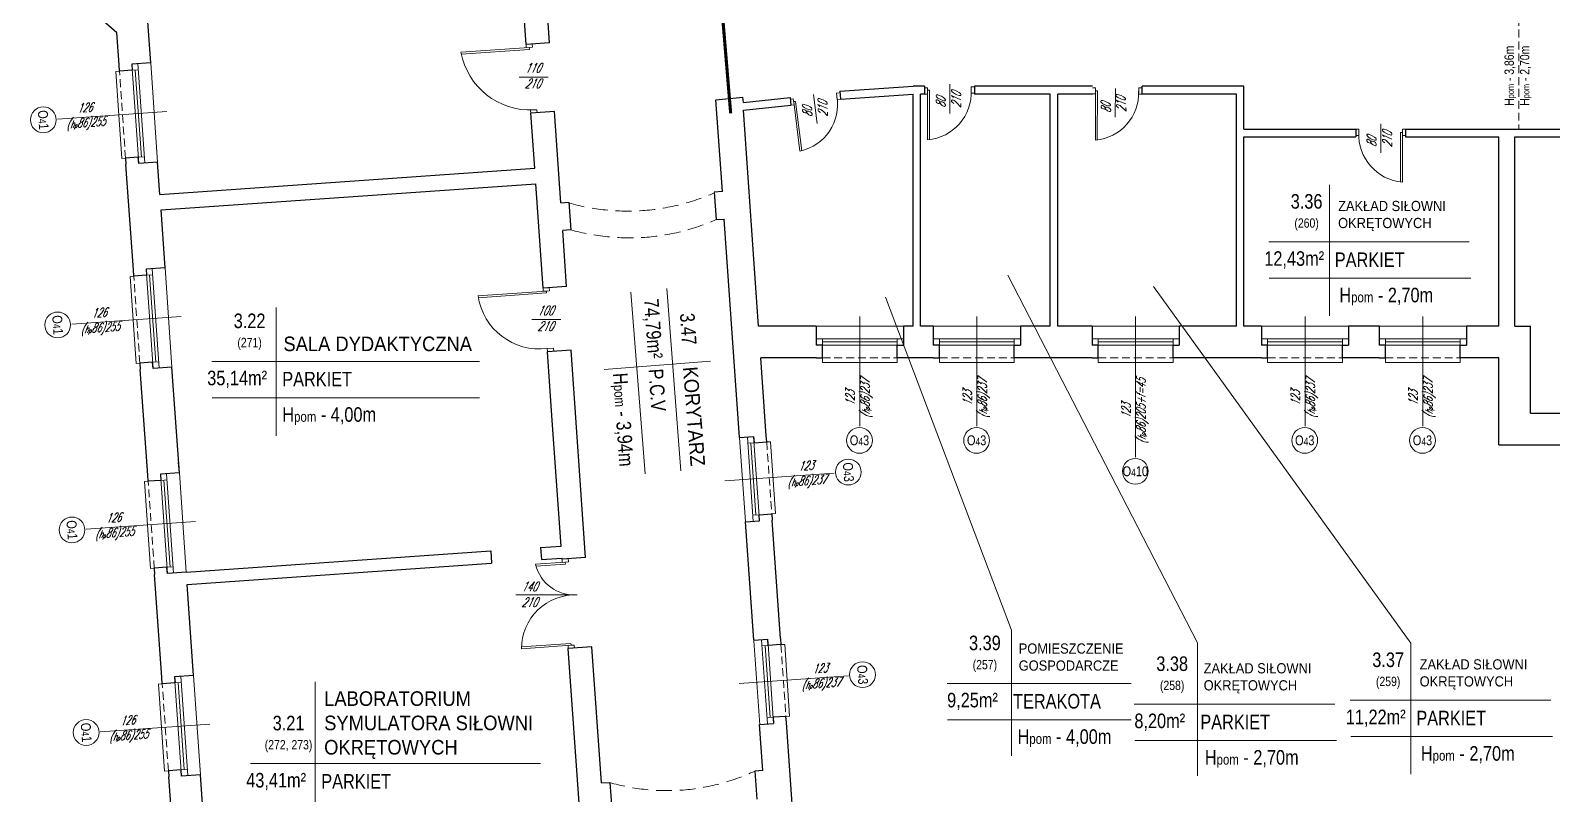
# Model space of a CAD drawing. Header units: millimetres. Extents: x -18485 to 40303, y -22087 to 35064.
# Drawn here: x 1632 to 4075, y -711 to 516 of the extents above; entities that cross this region are included whole.
import ezdxf

# ---------------------------------------------------------------- set-up
doc = ezdxf.new("R2010")
doc.units = ezdxf.units.MM
doc.linetypes.add('ACAD_ISO12W100', pattern=[21, 12, -3, 0, -3, 0, -3])
doc.linetypes.add('DASHED', pattern=[19.05, 12.7, -6.35])
for name, color, linetype, lineweight in [('01 parter - ściany', 2, 'Continuous', 25), ('03-01_okna', 5, 'Continuous', 15), ('03_drzwi', 1, 'Continuous', 0), ('04-1_widok', 251, 'Continuous', 5), ('04-2_nad', 251, 'DASHED', 5), ('05-03_opis', 10, 'Continuous', 5)]:
    doc.layers.add(name, color=color, linetype=linetype, lineweight=lineweight)
doc.styles.add('ariel', font='arial.ttf', dxfattribs={"width": 0.8})
doc.styles.add('ariel_wym', font='simplex.shx', dxfattribs={"width": 0.65, "oblique": 25})

msp = doc.modelspace()

# ---------------------------------------------------------------- linework, layer by layer
at = {"layer": '01 parter - ściany'}
for p, q in [((2427.4, 493.4), (2400.8, 873.7)), ((2465.3, 496.1), (2438.7, 876.3)), ((1770.4, 512.6), (1711.7, 563.7)), ((1824.9, 464.3), (1819.8, 537.3)), ((1774.1, 460.8), (1770.4, 512.6)), ((2465.3, 496.1), (2427.4, 493.4)), ((1824.9, 464.3), (1794.5, 462.2)), ((1774.8, 450.8), (1774.1, 460.8)), ((1795.2, 452.2), (1774.8, 450.8)), ((1794.5, 462.2), (1795.2, 452.2)), ((2930.9, 418.6), (3048.9, 426.6)), ((2930.9, 418.6), (2932.1, 406.1)), ((3067.3, 426.6), (3048.9, 426.6)), ((3067.3, 426.6), (3067.3, 414.1)), ((3336.7, 426.6), (3147.3, 426.6)), ((3147.3, 426.6), (3147.3, 414.1)), ((3579.9, 426.6), (3416.7, 426.6)), ((3416.7, 414.1), (3416.7, 426.6)), ((3579.9, 357.6), (3579.9, 426.6)), ((2732.3, 404.9), (2775.5, 409)), ((2742.6, 257.4), (2732.3, 404.9)), ((2776.4, 400.5), (2775.5, 409)), ((2776.4, 400.6), (2851.5, 408.6)), ((2776.6, 388.1), (2852.6, 396.1)), ((2851.5, 408.6), (2852.6, 396.1)), ((2932.1, 406.1), (3048.9, 414.1)), ((3048.9, 41.6), (3048.9, 414.1)), ((3060.9, 41.6), (3060.9, 414.1)), ((3067.3, 414.1), (3060.9, 414.1)), ((3268.9, 414.1), (3147.3, 414.1)), ((3268.9, 41.6), (3268.9, 414.1)), ((3280.9, 41.6), (3280.9, 414.1)), ((3336.7, 414.1), (3280.9, 414.1)), ((3567.9, 414.1), (3416.7, 414.1)), ((3567.9, 41.6), (3567.9, 414.1)), ((2473, 385.8), (2435.1, 383.2)), ((2441.3, 294.9), (2435.1, 383.2)), ((2483.2, 239.4), (2473, 385.8)), ((2800.8, 41.6), (2776.6, 388.1)), ((3579.9, 357.6), (3759.2, 357.6)), ((3579.9, 345.6), (3759.2, 345.6)), ((3579.9, 41.6), (3579.9, 345.6)), ((3759.2, 357.6), (3759.2, 345.6)), ((3839.2, 357.6), (3988.9, 357.6)), ((3839.2, 357.6), (3839.2, 345.6)), ((3839.2, 345.6), (3988.9, 345.6)), ((3988.9, 357.6), (4352.7, 357.6)), ((3988.9, 41.6), (3988.9, 345.6)), ((4014.9, 345.6), (4352.7, 345.6)), ((4014.9, 41.6), (4014.9, 345.6)), ((1805, 312.6), (1784.5, 311.1)), ((1784.5, 311.1), (1785.2, 301.2)), ((1797.1, 131.6), (1785.2, 301.2)), ((1805.7, 302.6), (1805, 312.6)), ((1836.1, 304.7), (1805.7, 302.6)), ((1839.7, 252.8), (1836.1, 304.7)), ((1839.7, 252.8), (2441.3, 294.9)), ((1841.5, 227.9), (2443, 270)), ((2454.7, 102.4), (2443, 270)), ((2742.6, 257.4), (2729.6, 256.5)), ((2729.6, 256.5), (2732.7, 212.4)), ((1848, 135.1), (1841.5, 227.9)), ((2483.2, 239.4), (2496.2, 240.3)), ((2496.2, 240.3), (2499.3, 196.1)), ((2499.3, 196.1), (2486.3, 195.2)), ((2732.7, 212.4), (2745.7, 213.3)), ((2770.2, -137.6), (2745.7, 213.3)), ((2492.6, 105), (2486.3, 195.2)), ((1797.8, 121.6), (1797.1, 131.6)), ((1818.2, 123), (1797.8, 121.6)), ((1848, 135.1), (1817.5, 133)), ((1817.5, 133), (1818.2, 123)), ((2492.6, 105), (2454.7, 102.4)), ((2893.2, 41.6), (2800.8, 41.6)), ((2893.2, 41.6), (2893.2, 11.1)), ((3048.9, 41.6), (3033.2, 41.6)), ((3033.2, 41.6), (3033.2, 11.1)), ((3081.2, 41.6), (3060.9, 41.6)), ((3081.2, 41.6), (3081.2, 11.1)), ((3268.9, 41.6), (3221.2, 41.6)), ((3221.2, 41.6), (3221.2, 11.1)), ((3336, 41.6), (3280.9, 41.6)), ((3336, 41.6), (3336, 11.1)), ((3567.9, 41.6), (3476, 41.6)), ((3476, 41.6), (3476, 11.1)), ((3607.9, 41.6), (3579.9, 41.6)), ((3607.9, 41.6), (3607.9, 11.1)), ((3796.9, 41.6), (3747.9, 41.6)), ((3747.9, 41.6), (3747.9, 11.1)), ((3796.9, 41.6), (3796.9, 11.1)), ((3988.9, 41.6), (3936.9, 41.6)), ((3936.9, 41.6), (3936.9, 11.1)), ((4014.9, 41.6), (4039.9, 41.6)), ((4039.9, -98.4), (4039.9, 41.7)), ((2499.8, 3.1), (2461.8, 0.4)), ((2469.6, -110.1), (2461.8, 0.4)), ((2523.1, -330.2), (2499.8, 3.1)), ((1828, -16.6), (1807.5, -18.1)), ((1807.5, -18.1), (1808.2, -28)), ((1828.7, -26.6), (1828, -16.6)), ((2893.2, -9.4), (2804.4, -9.4)), ((2813.1, -134.6), (2804.4, -9.4)), ((3081.2, -9.4), (3033.2, -9.4)), ((3336, -9.4), (3221.2, -9.4)), ((3607.9, -9.4), (3476, -9.4)), ((3796.9, -9.4), (3747.9, -9.4)), ((3988.9, -9.4), (3936.9, -9.4)), ((3988.9, -149.4), (3988.9, -9.4)), ((1820.1, -197.6), (1808.2, -28)), ((1859.1, -24.5), (1828.7, -26.6)), ((1871, -194.1), (1859.1, -24.5)), ((2483.7, -311.6), (2469.6, -110.1)), ((4039.9, -98.4), (4097.4, -98.4)), ((2770.2, -137.6), (2792.7, -136)), ((3988.9, -149.4), (4107.4, -149.4)), ((1871, -194.1), (1840.5, -196.2)), ((1871, -194.1), (1869.8, -177.1)), ((1820.8, -207.6), (1820.1, -197.6)), ((1841.2, -206.2), (1820.8, -207.6)), ((1840.5, -196.2), (1841.2, -206.2)), ((2779.7, -272.9), (2802.1, -271.3)), ((2793, -462.9), (2779.7, -272.9)), ((2835.9, -459.9), (2822.6, -269.9)), ((2450.8, -313.9), (2483.7, -311.6)), ((2450.8, -313.9), (2452, -333.4)), ((1882.1, -353.7), (2371, -319.5)), ((1883.5, -373.2), (2372.1, -339)), ((2371, -319.5), (2372.1, -339)), ((2452, -333.4), (2485, -331.1)), ((2485.2, -332.9), (2485, -331.1)), ((2523.1, -330.2), (2485.2, -332.9)), ((1851, -345.8), (1830.6, -347.3)), ((1830.6, -347.3), (1831.3, -357.2)), ((1842.8, -522.8), (1831.3, -357.2)), ((1851.7, -355.8), (1851, -345.8)), ((1882.1, -353.7), (1851.7, -355.8)), ((1893.7, -519.3), (1883.5, -373.2)), ((2793, -462.9), (2815.4, -461.3)), ((2533.1, -473.7), (2495.2, -476.3)), ((2513.6, -739.6), (2495.2, -476.3)), ((2548.4, -692.1), (2533.1, -473.7)), ((1843.5, -532.8), (1842.8, -522.8)), ((1864, -531.4), (1843.5, -532.8)), ((1893.7, -519.3), (1863.3, -521.4)), ((1863.3, -521.4), (1864, -531.4)), ((2844.6, -585.2), (2824.2, -586.6)), ((2845.3, -595), (2844.6, -585.2)), ((2802.4, -598), (2824.9, -596.4)), ((2807.6, -672), (2802.4, -598)), ((2824.2, -586.6), (2824.9, -596.4)), ((2859.3, -795.6), (2845.3, -595)), ((1873.8, -671), (1853.3, -672.5)), ((1853.3, -672.5), (1854, -682.4)), ((1865.4, -845.5), (1854, -682.4)), ((1874.4, -681), (1873.8, -671)), ((1904.9, -678.9), (1874.4, -681)), ((1912.1, -781.6), (1904.9, -678.9)), ((2807.6, -672), (2794.6, -672.9)), ((2794.6, -672.9), (2797.8, -717.9)), ((2548.4, -692.1), (2562, -691.2)), ((2562, -691.2), (2565, -734.4))]:
    msp.add_line(p, q, dxfattribs=at)
for points in [[(2893.2, -9.4), (2903.2, -9.4), (2903.2, 11.1), (2893.2, 11.1)], [(3033.2, -9.4), (3023.2, -9.4), (3023.2, 11.1), (3033.2, 11.1)], [(3081.2, -9.4), (3091.2, -9.4), (3091.2, 11.1), (3081.2, 11.1)], [(3221.2, -9.4), (3211.2, -9.4), (3211.2, 11.1), (3221.2, 11.1)], [(3336, -9.4), (3346, -9.4), (3346, 11.1), (3336, 11.1)], [(3476, -9.4), (3466, -9.4), (3466, 11.1), (3476, 11.1)], [(3607.9, -9.4), (3617.9, -9.4), (3617.9, 11.1), (3607.9, 11.1)], [(3747.9, -9.4), (3737.9, -9.4), (3737.9, 11.1), (3747.9, 11.1)], [(3796.9, -9.4), (3806.9, -9.4), (3806.9, 11.1), (3796.9, 11.1)], [(3936.9, -9.4), (3926.9, -9.4), (3926.9, 11.1), (3936.9, 11.1)], [(2792.7, -136), (2793.4, -146), (2813.8, -144.6), (2813.1, -134.6)], [(2802.1, -271.3), (2801.4, -261.3), (2821.9, -259.9), (2822.6, -269.9)], [(2835.9, -459.9), (2836.6, -469.9), (2816.1, -471.3), (2815.4, -461.3)]]:
    msp.add_lwpolyline(points, dxfattribs=at)
at = {"layer": '03-01_okna', "linetype": 'DASHED'}
for p, q in [((1784.5, 311.1), (1774.8, 450.8)), ((1807.5, -18.1), (1797.8, 121.6)), ((2903.2, -9.4), (3023.2, -9.4)), ((3091.2, -9.4), (3211.2, -9.4)), ((3346, -9.4), (3466, -9.4)), ((3617.9, -9.4), (3737.9, -9.4)), ((3806.9, -9.4), (3926.9, -9.4)), ((2813.8, -144.6), (2821.9, -259.9)), ((1830.6, -347.3), (1820.8, -207.6)), ((2836.6, -469.9), (2844.6, -585.2)), ((1853.3, -672.5), (1843.5, -532.8))]:
    msp.add_line(p, q, dxfattribs=at)
at = {"layer": '03-01_okna', "linetype": 'Continuous', "lineweight": 0}
for p, q in [((1805.7, 302.6), (1794.5, 462.2)), ((1805.2, 452.9), (1795.2, 452.2)), ((1810, 312.9), (1800.2, 452.6)), ((1815.6, 303.3), (1804.5, 462.9)), ((1814.9, 313.3), (1805, 312.6)), ((1828.7, -26.6), (1817.5, 133)), ((1828.2, 123.7), (1818.2, 123)), ((1833, -16.3), (1823.2, 123.4)), ((1838.7, -25.9), (1827.5, 133.7)), ((3033.2, 21.1), (2893.2, 21.1)), ((3033.2, 11.1), (2893.2, 11.1)), ((2893.2, 11.1), (2903.2, 11.1)), ((2903.2, 11.1), (2903.2, 21.1)), ((3023.2, 16.1), (2903.2, 16.1)), ((3023.2, 11.1), (3023.2, 21.1)), ((3033.2, 11.1), (3023.2, 11.1)), ((3221.2, 21.1), (3081.2, 21.1)), ((3221.2, 11.1), (3081.2, 11.1)), ((3081.2, 11.1), (3091.2, 11.1)), ((3091.2, 11.1), (3091.2, 21.1)), ((3211.2, 16.1), (3091.2, 16.1)), ((3211.2, 11.1), (3211.2, 21.1)), ((3221.2, 11.1), (3211.2, 11.1)), ((3476, 21.1), (3336, 21.1)), ((3476, 11.1), (3336, 11.1)), ((3336, 11.1), (3346, 11.1)), ((3346, 11.1), (3346, 21.1)), ((3466, 16.1), (3346, 16.1)), ((3466, 11.1), (3466, 21.1)), ((3476, 11.1), (3466, 11.1)), ((3747.9, 21.1), (3607.9, 21.1)), ((3747.9, 11.1), (3607.9, 11.1)), ((3607.9, 11.1), (3617.9, 11.1)), ((3617.9, 11.1), (3617.9, 21.1)), ((3737.9, 16.1), (3617.9, 16.1)), ((3737.9, 11.1), (3737.9, 21.1)), ((3747.9, 11.1), (3737.9, 11.1)), ((3936.9, 21.1), (3796.9, 21.1)), ((3936.9, 11.1), (3796.9, 11.1)), ((3796.9, 11.1), (3806.9, 11.1)), ((3806.9, 11.1), (3806.9, 21.1)), ((3926.9, 16.1), (3806.9, 16.1)), ((3926.9, 11.1), (3926.9, 21.1)), ((3936.9, 11.1), (3926.9, 11.1)), ((1838, -15.9), (1828, -16.6)), ((2792.2, -272), (2782.7, -136.7)), ((2793.4, -146), (2783.4, -146.7)), ((2796.4, -261.7), (2788.4, -146.4)), ((2802.1, -271.3), (2792.7, -136)), ((1851.7, -355.8), (1840.5, -196.2)), ((1851.2, -205.5), (1841.2, -206.2)), ((1856, -345.5), (1846.2, -205.8)), ((1861.7, -355.1), (1850.5, -195.5)), ((2801.4, -261.3), (2791.5, -262)), ((1861, -345.1), (1851, -345.8)), ((2814.9, -597.1), (2805.4, -462)), ((2824.9, -596.4), (2815.4, -461.3)), ((2816.1, -471.3), (2806.1, -472)), ((2819.2, -586.8), (2811.1, -471.7)), ((1874.4, -681), (1863.3, -521.4)), ((1874, -530.7), (1864, -531.4)), ((1878.7, -670.7), (1869, -531)), ((1884.4, -680.3), (1873.3, -520.7)), ((2824.2, -586.4), (2814.2, -587.1)), ((1883.7, -670.3), (1873.8, -671))]:
    msp.add_line(p, q, dxfattribs=at)
for points in [[(1784.5, 311.1), (1778.5, 310.7), (1768.8, 450.4), (1774.8, 450.8)], [(1807.5, -18.1), (1801.6, -18.5), (1791.8, 121.2), (1797.8, 121.6)], [(2903.2, -9.4), (2903.2, -16.7), (3023.2, -16.7), (3023.2, -9.4)], [(3091.2, -9.4), (3091.2, -16.7), (3211.2, -16.7), (3211.2, -9.4)], [(3346, -9.4), (3346, -16.7), (3466, -16.7), (3466, -9.4)], [(3617.9, -9.4), (3617.9, -16.7), (3737.9, -16.7), (3737.9, -9.4)], [(3806.9, -9.4), (3806.9, -16.7), (3926.9, -16.7), (3926.9, -9.4)], [(2821.9, -259.9), (2827.9, -259.5), (2819.8, -144.2), (2813.8, -144.6)], [(1830.6, -347.3), (1824.6, -347.7), (1814.8, -208), (1820.8, -207.6)], [(2844.6, -585.2), (2850.6, -584.8), (2842.6, -469.5), (2836.6, -469.9)], [(1853.3, -672.5), (1847.3, -672.9), (1837.6, -533.2), (1843.5, -532.8)]]:
    msp.add_lwpolyline(points, dxfattribs=at)
at = {"layer": '03_drzwi'}
for p, q in [((2432.7, 488.8), (2323, 481.1)), ((2427.7, 488.4), (2427.4, 493.4)), ((2437.7, 489.1), (2427.7, 488.4)), ((2432.7, 488.8), (2437.7, 489.1)), ((2432.9, 485.8), (2432.7, 488.8)), ((2437.7, 489.1), (2437.3, 494.1)), ((2432.9, 485.8), (2323.2, 478.1)), ((2416.5, 441.4), (2463.2, 441.4)), ((2925.9, 415.4), (2930.8, 416)), ((2927.1, 405.5), (2925.9, 415.4)), ((3067.1, 423.9), (3072.1, 423.9)), ((3072.1, 423.9), (3072.1, 413.9)), ((3072.1, 420.5), (3072.1, 340.5)), ((3075.1, 420.5), (3072.1, 420.5)), ((3075.1, 420.5), (3075.1, 340.5)), ((3107.7, 383.1), (3107.7, 429.7)), ((3142.1, 415.5), (3142.1, 425.5)), ((3142.1, 425.5), (3147.1, 425.5)), ((3147.1, 415.5), (3142.1, 415.5)), ((3336.7, 423.8), (3341.6, 423.9)), ((3341.6, 419.2), (3341.3, 340.1)), ((3341.6, 423.9), (3341.6, 414.3)), ((3344.6, 419.2), (3341.6, 419.2)), ((3344.6, 419.2), (3344.2, 340.1)), ((3373.2, 376.8), (3373.4, 423)), ((3410.8, 414), (3410.9, 423.9)), ((3410.9, 423.9), (3415.8, 423.8)), ((2851.6, 406), (2856.5, 406.6)), ((2857.8, 396.7), (2852.8, 396.1)), ((2856.5, 406.6), (2857.8, 396.7)), ((2860.1, 402.1), (2857.1, 402)), ((2857.2, 401.7), (2867.2, 322.5)), ((2860.1, 402.1), (2870.1, 322.9)), ((2895, 367), (2889.1, 413.2)), ((2932.1, 406.1), (2927.1, 405.5)), ((3072.1, 413.9), (3067.1, 413.9)), ((3341.6, 414.3), (3336.7, 414.3)), ((3415.8, 413.9), (3410.8, 414)), ((2444.7, 388.9), (2434.7, 388.2)), ((2434.7, 388.2), (2435.1, 383.2)), ((2439.7, 388.5), (2444.7, 388.9)), ((2444.7, 388.9), (2445.1, 383.9)), ((3759.2, 357.6), (3764.2, 357.6)), ((3764.2, 347.6), (3759.2, 347.6)), ((3764.2, 357.6), (3764.2, 347.6)), ((3799.5, 319.7), (3799.5, 366.4)), ((3834.2, 352.6), (3831.2, 352.6)), ((3831.2, 352.6), (3831.2, 272.6)), ((3834.2, 347.6), (3834.2, 357.6)), ((3834.2, 357.6), (3839.2, 357.6)), ((3834.2, 352.6), (3834.2, 272.6)), ((3834.2, 352.6), (3834.2, 272.6)), ((3839.2, 347.6), (3834.2, 347.6)), ((2455.1, 97.4), (2454.7, 102.4)), ((2465, 98.1), (2455.1, 97.4)), ((2460.1, 97.7), (2465, 98.1)), ((2465, 98.1), (2464.7, 103.1)), ((2460.1, 97.7), (2350.3, 90.1)), ((2460.3, 94.7), (2350.5, 87.1)), ((2460.3, 94.7), (2460.1, 97.7)), ((2436.8, 52), (2483.4, 52)), ((2471.5, 6.2), (2461.5, 5.5)), ((2461.5, 5.5), (2461.8, 0.6)), ((2471.5, 6.2), (2471.8, 1.3)), ((2490.5, -337.5), (2442.7, -340.8)), ((2490.7, -340.5), (2442.9, -343.8)), ((2485.5, -337.9), (2485.2, -332.9)), ((2495.5, -337.2), (2485.5, -337.9)), ((2490.5, -337.5), (2495.5, -337.2)), ((2490.5, -337.5), (2490.7, -340.5)), ((2495.5, -337.2), (2495.1, -332.2)), ((2509.6, -390.1), (2411, -390.1)), ((2499.6, -468), (2419.7, -473.6)), ((2499.8, -471), (2420, -476.6)), ((2504.8, -470.6), (2494.8, -471.3)), ((2494.8, -471.3), (2495.2, -476.3)), ((2499.6, -468), (2499.8, -471)), ((2499.8, -471), (2504.8, -470.6)), ((2504.8, -470.6), (2505.2, -475.6))]:
    msp.add_line(p, q, dxfattribs=at)
for centre, radius, start, end in [((2434.8, 502.2), 113.8, 190.6971, 272.471), ((3065.3, 417.1), 76.9, 275.0749, 2.5533), ((3334.9, 415.8), 76, 274.8355, 2.314), ((2850.9, 397.4), 76.7, 282.2781, 9.7565), ((3841, 349.2), 76.9, 177.4467, 264.9251), ((2448.8, 104.2), 99.4, 188.152, 277.3589), ((2505, -326.3), 64, 193.1597, 274.1023), ((2506.5, -476.5), 86.5, 87.9717, 180.0197)]:
    msp.add_arc(centre, radius, start, end, dxfattribs=at)
at = {"layer": '04-1_widok'}
for p, q in [((1824.9, 464.3), (1836.1, 304.7)), ((1848, 135.1), (1859.1, -24.5)), ((2893.2, 41.6), (3033.2, 41.6)), ((3081.2, 41.6), (3221.2, 41.6)), ((3336, 41.6), (3476, 41.6)), ((3607.9, 41.6), (3747.9, 41.6)), ((3796.9, 41.6), (3936.9, 41.6)), ((2779.7, -272.9), (2770.2, -137.6)), ((1871, -194.1), (1882.1, -353.7)), ((2802.5, -598.7), (2793, -463.6)), ((1893.7, -519.3), (1904.9, -678.9))]:
    msp.add_line(p, q, dxfattribs=at)
at = {"layer": '04-2_nad'}
msp.add_line((4020.9, 555.6), (4020.9, 357.6), dxfattribs=at)
at = {"layer": '04-2_nad', "ltscale": 2}
for centre, radius, start, end in [((2590.3, 572), 345.9, 254.2309, 293.7691), ((2593.3, 529), 345.9, 254.2309, 293.7691), ((2653.8, -373.6), 330.8, 253.7729, 295.2065)]:
    msp.add_arc(centre, radius, start, end, dxfattribs=at)
at = {"layer": '05-03_opis', "lineweight": 0}
for p, q in [((1850.8, 385.9), (1675.3, 373.7)), ((1873.9, 56.7), (1698.3, 44.5)), ((2963.2, 56.7), (2963.2, -119.3)), ((3151.2, 56.7), (3151.2, -119.3)), ((3406, 56.7), (3406, -169)), ((3677.9, 56.7), (3677.9, -119.3)), ((3866.9, 56.7), (3866.9, -119.3)), ((2746.6, -207.2), (2922.2, -194.9)), ((1896.9, -272.5), (1721.3, -284.7)), ((2769.4, -532.5), (2945, -520.2)), ((1919.6, -597.7), (1744, -609.9))]:
    msp.add_line(p, q, dxfattribs=at)
at = {"layer": '05-03_opis'}
for p, q in [((3717, 268.3), (3717, 58.2)), ((3619.7, 176.7), (3941.3, 176.7)), ((3505.1, -467.2), (3200.6, 123.3)), ((2653.5, 101.7), (2676, -191)), ((3847.9, -467.6), (3434.4, 105)), ((3620.4, 118.3), (3944.2, 118.3)), ((2595.4, 96.1), (2618.8, -195.5)), ((3206.9, -446.6), (3004.2, 87.9)), ((2026.6, 71.6), (2026.6, -134.9)), ((1922.9, -15.1), (2352.8, -15.1)), ((2723.5, -14.9), (2552.9, -28.3)), ((1923.7, -73.5), (2352.8, -73.5)), ((3206.9, -446.6), (3206.9, -648.5)), ((3505.1, -467.2), (3505.1, -680.5)), ((3847.9, -467.6), (3847.9, -677.7)), ((2089.2, -529.8), (2089.2, -780.6)), ((3103.2, -532.3), (3399, -532.3)), ((3750.5, -559.3), (4072.2, -559.3)), ((3403.8, -565.6), (3725.5, -565.6)), ((3104, -590.7), (3399, -590.7)), ((3404.6, -623.9), (3728.4, -623.9)), ((3751.3, -617.6), (4075.1, -617.6)), ((1985.4, -660.9), (2450.4, -660.9))]:
    msp.add_line(p, q, dxfattribs=at)
at = {"layer": '05-03_opis', "linetype": 'ACAD_ISO12W100', "ltscale": 5, "const_width": 5}
msp.add_lwpolyline([(2741.8, 553), (2755.9, 383.1)], dxfattribs=at)
at = {"layer": '05-03_opis', "lineweight": 0}
for centre in [(1652.6, 372.6), (1675.6, 43.4), (2962.7, -142), (3150.7, -142), (3677.4, -142), (3866.4, -142), (3405.5, -191.7), (2944.8, -192.9), (1698.6, -285.8), (2967.6, -518.2), (1721.4, -611)]:
    msp.add_circle(centre, 20.7, dxfattribs=at)

# ---------------------------------------------------------------- texts
at = {"layer": '03_drzwi', "char_height": 15, "width": 160.59, "attachment_point": 7, "style": 'ariel_wym'}
for s, insert in [('110\\P210', (2425.5, 423.5)), ('100\\P210', (2445.7, 34.1)), ('140\\P210', (2420.1, -409.2))]:
    msp.add_mtext(s, dxfattribs=dict(at, insert=insert))
at = {"layer": '03_drzwi', "attachment_point": 7, "style": 'ariel_wym'}
for insert, char_height, width, rotation in [((3125.6, 392), 15, 160.59, 90), ((2911.6, 378.1), 14.97, 160.263, 91.9184), ((3390.9, 385.6), 14.83, 158.81, 93.8562), ((3817.3, 328.7), 15, 160.59, 90)]:
    msp.add_mtext('80\\P210', dxfattribs=dict(at, insert=insert, char_height=char_height, width=width, rotation=rotation))
at = {"layer": '05-03_opis', "style": 'ariel'}
for s, insert, char_height, width, attachment_point, rotation in [(' H{\\H0.7x;pom\\H1.429x; - 3,86m}', (4007.2, 390.6), 15, 322.789, 4, 90), ('{\\fArial|b0|i0|c238|p34; H\\H0.7x;pom\\H1.429x; - 2,70m}', (4032.1, 390.6), 15, 322.789, 4, 90), ('{\\fArial|b0|i0|c238|p34;74,79m²}', (2629.6, 37.3), 23.423, 108.913, 5, 274), ('{\\fArial|b0|i0|c238|p34;3.47}', (2687.7, 36.9), 23.423, 108.913, 5, 274), ('{\\fArial|b0|i0|c238|p34; H\\H0.7x;pom\\H1.429x; - 3,94m}', (2575.5, -26.5), 23.423, 322.789, 4, 274), ('{\\fArial|b0|i0|c238|p34;P.C.V}', (2635.5, -27), 23.423, 322.789, 4, 274), ('\\W0.9;{\\fArial|b0|i0|c238|p34;KORYTARZ}', (2690.7, -23.6), 23.423, 356.637, 4, 274.4966)]:
    msp.add_mtext(s, dxfattribs=dict(at, insert=insert, char_height=char_height, width=width, attachment_point=attachment_point, rotation=rotation))
at = {"layer": '05-03_opis', "lineweight": 0, "attachment_point": 5}
for s, insert, char_height, width, rotation, style in [('126\\P({\\H0.8333x;h\\H0.6x;p}86)255', (1720, 377.9), 14.4, 62.661, 4, 'ariel_wym'), ('O{\\H0.7576x;4}1', (1652.6, 372.6), 15.84, 75.194, 274, 'ariel'), ('O{\\H0.7576x;4}1', (1675.6, 43.4), 15.84, 75.194, 274, 'ariel'), ('126\\P({\\H0.8333x;h\\H0.6x;p}86)255', (1743, 48.7), 14.4, 62.661, 4, 'ariel_wym'), ('123\\P({\\H0.8333x;h\\H0.6x;p}86)237', (2962.1, -74.5), 14.4, 62.661, 90, 'ariel_wym'), ('123\\P({\\H0.8333x;h\\H0.6x;p}86)237', (3150.1, -74.5), 14.4, 62.661, 90, 'ariel_wym'), ('123\\P({\\H0.8333x;h\\H0.6x;p}86)205+f=45', (3404.9, -94.9), 14.4, 62.661, 90, 'ariel_wym'), ('123\\P({\\H0.8333x;h\\H0.6x;p}86)237', (3676.8, -74.5), 14.4, 62.661, 90, 'ariel_wym'), ('123\\P({\\H0.8333x;h\\H0.6x;p}86)237', (3865.8, -74.5), 14.4, 62.661, 90, 'ariel_wym'), ('123\\P({\\H0.8333x;h\\H0.6x;p}86)237', (2877.4, -197), 14.4, 62.661, 4, 'ariel_wym'), ('O{\\H0.7576x;4}3', (2944.8, -192.9), 15.84, 75.194, 274, 'ariel'), ('126\\P({\\H0.8333x;h\\H0.6x;p}86)255', (1766, -280.5), 14.4, 62.661, 4, 'ariel_wym'), ('O{\\H0.7576x;4}1', (1698.6, -285.8), 15.84, 75.194, 274, 'ariel'), ('123\\P({\\H0.8333x;h\\H0.6x;p}86)237', (2900.1, -522.3), 14.4, 62.661, 4, 'ariel_wym'), ('O{\\H0.7576x;4}3', (2967.6, -518.2), 15.84, 75.194, 274, 'ariel'), ('126\\P({\\H0.8333x;h\\H0.6x;p}86)255', (1788.7, -605.7), 14.4, 62.661, 4, 'ariel_wym'), ('O{\\H0.7576x;4}1', (1721.4, -611), 15.84, 75.194, 274, 'ariel')]:
    msp.add_mtext(s, dxfattribs=dict(at, insert=insert, char_height=char_height, width=width, rotation=rotation, style=style))
at = {"layer": '05-03_opis', "style": 'ariel'}
for s, insert, char_height, width, attachment_point in [('{\\fArial|b0|i0|c238|p34;3.36\\P\\H0.6404x;(260)}', (3680.4, 224.2), 23.423, 108.913, 5), ('\\W0.9;{\\fArial|b0|i0|c238|p34;ZAKŁAD SIŁOWNI\\POKRĘTOWYCH}', (3731, 218.2), 16.396, 249.646, 4), ('{\\fArial|b0|i0|c238|p34;12,43m²}', (3660.5, 147.8), 23.423, 108.913, 5), ('{\\fArial|b0|i0|c238|p34;PARKIET}', (3725.7, 148), 23.423, 322.789, 4), ('{\\fArial|b0|i0|c238|p34; H\\H0.7x;pom\\H1.429x; - 2,70m}', (3725.7, 88.9), 23.423, 322.789, 4), ('{\\fArial|b0|i0|c238|p34;3.22\\P\\H0.6404x;(271)}', (1983.7, 32.4), 23.423, 108.913, 5), ('\\W0.9;{\\fArial|b0|i0|c238|p34;SALA DYDAKTYCZNA}', (2038, 12.8), 23.423, 356.637, 4), ('{\\fArial|b0|i0|c238|p34;35,14m²}', (1963.7, -44), 23.423, 108.913, 5), (' PARKIET', (2028.9, -43.7), 23.42, 322.789, 4), ('{\\fArial|b0|i0|c238|p34; H\\H0.7x;pom\\H1.429x; - 4,00m}', (2028.9, -102.9), 23.423, 322.789, 4), ('{\\fArial|b0|i0|c238|p34;3.39\\P\\H0.6404x;(257)}', (3164, -484.8), 23.423, 108.913, 5), ('\\W0.9;{\\fArial|b0|i0|c238|p34;POMIESZCZENIE GOSPODARCZE}', (3218.3, -490), 16.396, 249.646, 4), ('{\\fArial|b0|i0|c238|p34;3.38\\P\\H0.6404x;(258)}', (3464.6, -518.1), 23.423, 108.913, 5), ('{\\fArial|b0|i0|c238|p34;3.37\\P\\H0.6404x;(259)}', (3811.3, -511.8), 23.423, 108.913, 5), ('\\W0.9;{\\fArial|b0|i0|c238|p34;ZAKŁAD SIŁOWNI\\POKRĘTOWYCH}', (3515.2, -524.1), 16.396, 249.646, 4), ('\\W0.9;{\\fArial|b0|i0|c238|p34;ZAKŁAD SIŁOWNI\\POKRĘTOWYCH}', (3861.9, -517.8), 16.396, 249.646, 4), ('\\W0.9;{\\fArial|b0|i0|c238|p34;LABORATORIUM SYMULATORA SIŁOWNI OKRĘTOWYCH}', (2103.4, -599.2), 23.423, 356.637, 4), ('{\\fArial|b0|i0|c238|p34;9,25m²}', (3144.1, -561.2), 23.423, 108.913, 5), ('{\\fArial|b0|i0|c238|p34;TERAKOTA}', (3209.2, -561), 23.423, 322.789, 4), ('{\\fArial|b0|i0|c238|p34;3.21\\P\\H0.6404x;(272, 273)}', (2046.2, -613.4), 23.423, 108.913, 5), ('{\\fArial|b0|i0|c238|p34;8,20m²}', (3444.7, -594.5), 23.423, 108.913, 5), ('{\\fArial|b0|i0|c238|p34;PARKIET}', (3509.8, -594.2), 23.423, 322.789, 4), ('{\\fArial|b0|i0|c238|p34;11,22m²}', (3791.4, -588.2), 23.423, 108.913, 5), ('{\\fArial|b0|i0|c238|p34;PARKIET}', (3856.6, -587.9), 23.423, 322.789, 4), ('{\\fArial|b0|i0|c238|p34; H\\H0.7x;pom\\H1.429x; - 4,00m}', (3209.2, -620.1), 23.423, 322.789, 4), ('{\\fArial|b0|i0|c238|p34; H\\H0.7x;pom\\H1.429x; - 2,70m}', (3856.6, -647.1), 23.423, 322.789, 4), ('{\\fArial|b0|i0|c238|p34; H\\H0.7x;pom\\H1.429x; - 2,70m}', (3509.8, -653.4), 23.423, 322.789, 4), ('{\\fArial|b0|i0|c238|p34;43,41m²}', (2026.3, -689.8), 23.423, 108.913, 5), (' PARKIET', (2091.5, -689.5), 23.42, 322.789, 4)]:
    msp.add_mtext(s, dxfattribs=dict(at, insert=insert, char_height=char_height, width=width, attachment_point=attachment_point))
at = {"layer": '05-03_opis', "lineweight": 0, "char_height": 15.84, "width": 75.194, "attachment_point": 5, "style": 'ariel'}
for s, insert in [('O{\\H0.7576x;4}3', (2962.7, -142)), ('O{\\H0.7576x;4}3', (3150.7, -142)), ('O{\\H0.7576x;4}3', (3677.4, -142)), ('O{\\H0.7576x;4}3', (3866.4, -142)), ('O{\\H0.7576x;4}10', (3405.5, -191.7))]:
    msp.add_mtext(s, dxfattribs=dict(at, insert=insert))

doc.saveas('drawing.dxf')
